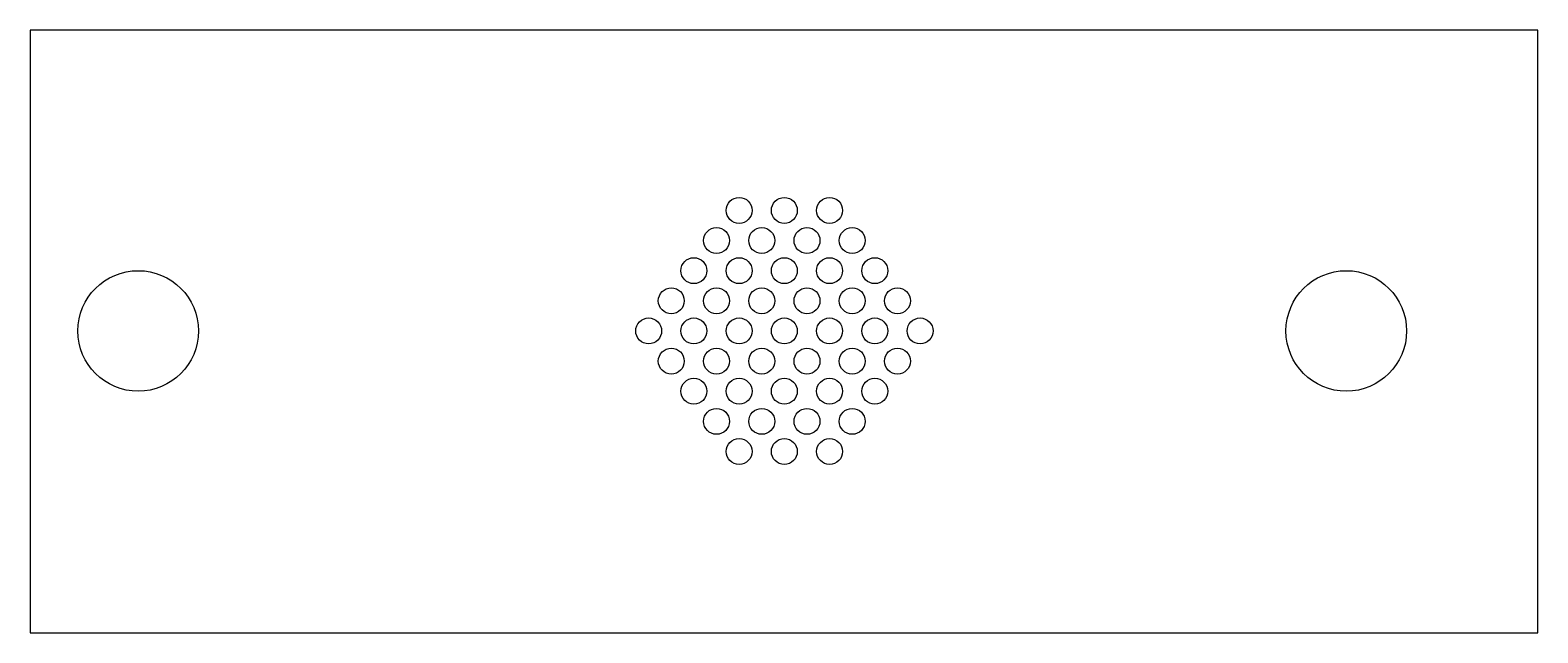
# Model space of a CAD drawing. Extents: x 0 to 50, y 0 to 20.
import ezdxf

# ---------------------------------------------------------------- set-up
doc = ezdxf.new("R2010")
doc.units = 0
doc.header["$MEASUREMENT"] = 0
doc.layers.get('0').update_dxf_attribs({"linetype": 'CONTINUOUS'})

# ---------------------------------------------------------------- blocks, each defined once
blk = doc.blocks.new('SKETCH')
at = {"color": 7}
blk.add_lwpolyline([(-0.012086, -0.01811), (49.987914, -0.01811), (49.987914, 19.98189), (-0.012086, 19.98189)], close=True, dxfattribs=at)
for centre, radius in [((23.5, 14), 0.43), ((25, 14), 0.43), ((26.5, 14), 0.43), ((22.75, 13), 0.43), ((24.25, 13), 0.43), ((25.75, 13), 0.43), ((27.25, 13), 0.43), ((3.570178, 10), 2), ((22, 12), 0.43), ((23.5, 12), 0.43), ((25, 12), 0.43), ((26.5, 12), 0.43), ((28, 12), 0.43), ((43.634735, 10), 2), ((21.25, 11), 0.43), ((22.75, 11), 0.43), ((24.25, 11), 0.43), ((25.75, 11), 0.43), ((27.25, 11), 0.43), ((28.75, 11), 0.43), ((20.5, 10), 0.43), ((22, 10), 0.43), ((23.5, 10), 0.43), ((25, 10), 0.43), ((26.5, 10), 0.43), ((28, 10), 0.43), ((29.5, 10), 0.43), ((21.25, 9), 0.43), ((22.75, 9), 0.43), ((24.25, 9), 0.43), ((25.75, 9), 0.43), ((27.25, 9), 0.43), ((28.75, 9), 0.43), ((22, 8), 0.43), ((23.5, 8), 0.43), ((25, 8), 0.43), ((26.5, 8), 0.43), ((28, 8), 0.43), ((22.75, 7), 0.43), ((24.25, 7), 0.43), ((25.75, 7), 0.43), ((27.25, 7), 0.43), ((23.5, 6), 0.43), ((25, 6), 0.43), ((26.5, 6), 0.43)]:
    blk.add_circle(centre, radius, dxfattribs=at)

msp = doc.modelspace()

# ---------------------------------------------------------------- block references
at = {"color": 7}
msp.add_blockref('SKETCH', (0, 0), dxfattribs=at)

doc.saveas('drawing.dxf')
